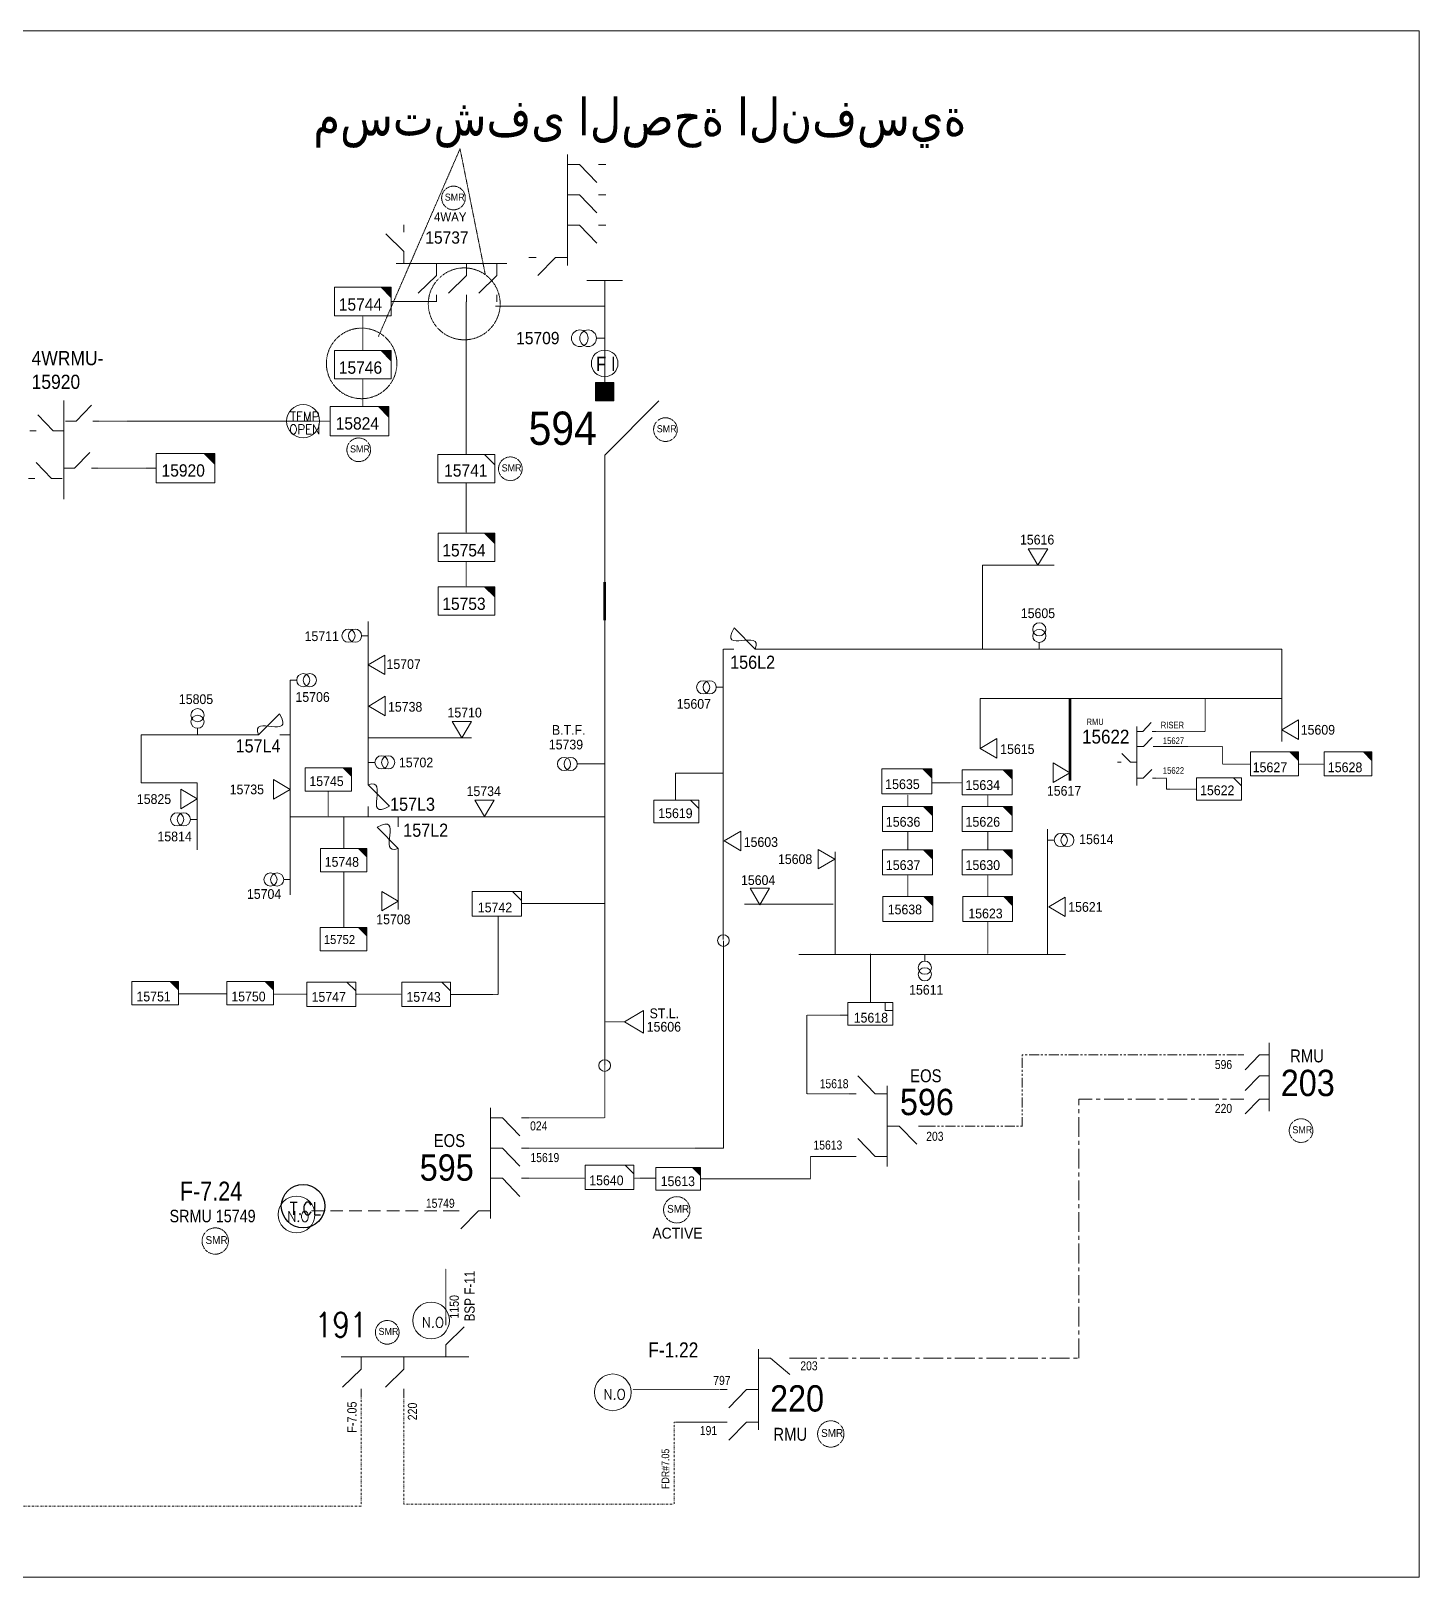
# Model space of a CAD drawing. Header units: metres. Extents: x 65984 to 144644, y -19036 to 23726.
# Drawn here: x 100086 to 100642, y 11597 to 12216 of the extents above; entities that cross this region are included whole.
import ezdxf
from ezdxf.enums import TextEntityAlignment as Align

# ---------------------------------------------------------------- set-up
doc = ezdxf.new("R2010")
doc.units = ezdxf.units.M
doc.header["$MEASUREMENT"] = 0
for name, pattern in [('( Center )', [2, 1.25, -0.25, 0.25, -0.25]), ('( Phantom )', [2.5, 1.25, -0.25, 0.25, -0.25, 0.25, -0.25]), ('DGN Style 3', [0.013877, 0, -0.013877]), ('DGN Style 4', [1.6, 0.8, -0.4, 0, -0.4]), ('HIDDEN2', [2381.25, 1587.5, -793.75])]:
    doc.linetypes.add(name, pattern=pattern)
doc.layers.get('0').update_dxf_attribs({"color": 95, "lineweight": 40})
for name, color, linetype, lineweight in [('ABS', 7, 'Continuous', 40), ('ABS NUMBER', 112, 'Continuous', 30), ('d_eos', 111, 'Continuous', 40), ('d_eos no', 121, 'Continuous', 40), ('d_fco', 5, 'Continuous', 40), ('d_fco text', 95, 'Continuous', 40), ('d_oh branch', 94, 'Continuous', 40), ('d_switch', 95, 'Continuous', 40), ('d_tf', 1, 'Continuous', 40), ('d_tf no', 6, 'Continuous', 40), ('d_tf_200', 1, 'Continuous', 40), ('d_ug cable', 95, 'Continuous', 40), ('d_ug main line', 95, 'Continuous', 40), ('d_unit sub', 7, 'Continuous', 40), ('EARTH FAULT INDICATOR', 95, 'Continuous', 40), ('FDR  1  16', 234, 'Continuous', 40), ('Level 37', 7, 'Continuous', 0), ('O H MAIN FEEDER', 4, 'Continuous', 100), ('SW N O', 114, 'Continuous', 30)]:
    doc.layers.add(name, color=color, linetype=linetype, lineweight=lineweight)
doc.styles.add('NASKHF', font='naskhf.shx', dxfattribs={"height": 8})
doc.styles.add('Style-Andalus', font='andlso.ttf')
doc.styles.add('Style-Arial', font='arial.ttf')
doc.styles.add('Style-ENGINEERING', font='ENGINEERING.shx')
doc.styles.add('Style-msdefault', font='msdefault.shx')
doc.styles.add('Style-STANDARD', font='STANDARD.shx')

# ---------------------------------------------------------------- blocks, each defined once
blk = doc.blocks.new('TF_8')
at = {"color": 0, "linetype": 'ByBlock', "lineweight": -2}
blk.add_line((6.3, 4.95), (9.9, 1.35), dxfattribs=at)
blk.add_3dface([(-10.1, 4.95), (9.9, 4.95), (9.9, -5.05), (-10.1, -5.05)], dxfattribs=at)
blk = doc.blocks.new('exist.us-1000kva')
at = {"color": 0, "linetype": 'ByBlock', "lineweight": -2, "flags": 128}
blk.add_lwpolyline([(40, 12.9), (32.8, 20), (40, 20)], close=True, dxfattribs=at)
at = {"color": 0, "linetype": 'ByBlock', "lineweight": -2, "extrusion": (0, 0, -1)}
blk.add_solid([(-40, 12.9), (-32.8, 20), (-40, 20)], dxfattribs=at)
at = {"color": 0, "linetype": 'ByBlock', "lineweight": -2, "xscale": 2, "yscale": 2}
blk.add_blockref('TF_8', (20.2, 10.1), dxfattribs=at)
blk = doc.blocks.new('TF3')
at = {"color": 0, "linetype": 'ByBlock', "lineweight": -2}
for p, q in [((11.3, 9), (18.3, 9)), ((18.3, 9), (18.3, 2))]:
    blk.add_line(p, q, dxfattribs=at)
at = {"color": 0, "linetype": 'ByBlock', "lineweight": -2, "flags": 128}
blk.add_lwpolyline([(18.3, 2), (11.3, 2), (11.3, 9)], dxfattribs=at)
at = {"color": 0, "linetype": 'ByBlock', "lineweight": -2}
blk.add_3dface([(-21.7, 9), (18.3, 9), (18.3, -11), (-21.7, -11)], dxfattribs=at)
blk = doc.blocks.new('TFU_139')
at = {"layer": 'd_tf_200', "color": 157, "linetype": 'Continuous', "lineweight": 13}
blk.add_line((0, 10), (0, 0), dxfattribs=at)
at = {"layer": 'd_tf_200', "color": 157, "linetype": 'Continuous', "lineweight": 13, "extrusion": (0, 0, -1)}
for centre in [(0, 30), (0, 20)]:
    blk.add_circle(centre, 10, dxfattribs=at)
blk = doc.blocks.new('*U1012')
at = {"layer": 'd_fco', "color": 7, "linetype": 'Continuous', "lineweight": 13}
blk.add_line((-4.6, 4.21), (-10.13, 4.21), dxfattribs=at)
at = {"layer": 'd_fco', "color": 7, "linetype": 'Continuous', "lineweight": 13, "flags": 128}
blk.add_lwpolyline([(13.02, 4.21), (7.07, 4.21), (-4.4, -7.26)], dxfattribs=at)
at = {"layer": 'd_fco', "color": 7, "linetype": 'Continuous', "lineweight": 13}
blk.add_open_spline([(-4.4, -7.26), (-13, 7.69), (11.58, -7.67), (7.07, 4.21)], degree=3, dxfattribs=at)
blk = doc.blocks.new('TRA1_1192')
at = {"layer": 'd_tf', "color": 157, "linetype": 'Continuous', "lineweight": 13, "ltscale": 0.00032722, "flags": 128}
blk.add_lwpolyline([(10.1, -17), (0.1, 0), (-9.9, -17)], close=True, dxfattribs=at)
blk = doc.blocks.new('TRA1_1191')
at = {"layer": 'd_tf', "color": 157, "linetype": 'Continuous', "lineweight": 13, "ltscale": 0.00032722, "xscale": 1.000046566207833, "yscale": 1.000046566207833, "zscale": 1.000046566207833, "rotation": 180}
blk.add_blockref('TRA1_1192', (0, 0), dxfattribs=at)
blk = doc.blocks.new('TRA1_1194')
at = {"layer": 'd_tf', "color": 157, "linetype": 'Continuous', "lineweight": 13, "ltscale": 0.00032722, "flags": 128}
blk.add_lwpolyline([(10, -17), (0, 0), (-10, -17)], close=True, dxfattribs=at)
blk = doc.blocks.new('TRA1_1193')
at = {"layer": 'd_tf', "color": 157, "linetype": 'Continuous', "lineweight": 13, "ltscale": 0.00032722, "xscale": 1.000046566207833, "yscale": 1.000046566207833, "zscale": 1.000046566207833, "rotation": 180}
blk.add_blockref('TRA1_1194', (0, 0), dxfattribs=at)
blk = doc.blocks.new('*U3057')
at = {"layer": 'd_unit sub', "color": 157, "linetype": 'Continuous', "lineweight": 13, "flags": 128}
blk.add_lwpolyline([(20, 10), (20, 2.8), (12.8, 10)], close=True, dxfattribs=at)
at = {"layer": 'd_unit sub', "color": 157, "linetype": 'Continuous', "lineweight": 13, "xscale": 2, "yscale": 2, "zscale": 0.9223898244035501, "rotation": 359.9999999999999}
blk.add_blockref('TF_8', (0.2, 0.1), dxfattribs=at)
blk = doc.blocks.new('TRA1_1196')
at = {"layer": 'd_tf', "color": 157, "linetype": 'Continuous', "lineweight": 13, "ltscale": 0.000382758, "flags": 128}
blk.add_lwpolyline([(10, -17), (0, 0), (-10, -17)], close=True, dxfattribs=at)
blk = doc.blocks.new('TRA1_1195')
at = {"layer": 'd_tf', "color": 157, "linetype": 'Continuous', "lineweight": 13, "ltscale": 0.000382758, "xscale": 1.000046566207833, "yscale": 1.000046566207833, "zscale": 1.000046566207833, "rotation": 180}
blk.add_blockref('TRA1_1196', (0, 0), dxfattribs=at)
blk = doc.blocks.new('TRA1_1198')
at = {"layer": 'd_tf', "color": 157, "linetype": 'Continuous', "lineweight": 13, "ltscale": 0.000388681, "flags": 128}
blk.add_lwpolyline([(10, -17), (0, 0), (-10, -17)], close=True, dxfattribs=at)
blk = doc.blocks.new('TRA1_1197')
at = {"layer": 'd_tf', "color": 157, "linetype": 'Continuous', "lineweight": 13, "ltscale": 0.000388681, "xscale": 1.000046566207833, "yscale": 1.000046566207833, "zscale": 1.000046566207833, "rotation": 180}
blk.add_blockref('TRA1_1198', (0, 0), dxfattribs=at)
blk = doc.blocks.new('ABS2_1_1')
at = {"color": 0, "linetype": 'ByBlock', "lineweight": -2, "ltscale": 500}
for q in [(-29900, 43500), (0, 0)]:
    blk.add_line((0, 13600), q, dxfattribs=at)
at = {"color": 0, "linetype": 'ByBlock', "lineweight": -2, "ltscale": 500, "flags": 128}
for points in [[(5000, 43600), (-5000, 43600), (-5000, 53600), (5000, 53600)], [(3791, 49653), (3791, 49653), (3791, 49653)]]:
    blk.add_lwpolyline(points, close=True, dxfattribs=at)
at = {"color": 0, "linetype": 'ByBlock', "lineweight": -2, "ltscale": 500}
for points in [[(5000, 43600), (-5000, 43600), (5000, 53600), (-5000, 53600)], [(3791, 49653), (3791, 49653), (3791, 49653)]]:
    blk.add_solid(points, dxfattribs=at)
blk = doc.blocks.new('*U1006')
at = {"layer": 'EARTH FAULT INDICATOR', "color": 2, "linetype": 'Continuous', "lineweight": 13}
blk.add_circle((0.02, 0.13), 4, dxfattribs=at)
at = {"layer": 'EARTH FAULT INDICATOR', "color": 2, "lineweight": 13, "style": 'Style-Andalus', "width": 0.9}
blk.add_text('F I', height=4.234, dxfattribs=at).set_placement((-2.61, 2.11), align=Align.TOP_LEFT)
blk = doc.blocks.new('TFU_130')
at = {"layer": 'd_tf_200', "color": 121, "linetype": 'Continuous', "lineweight": 13}
blk.add_line((0, 10), (0, 0), dxfattribs=at)
for centre in [(0, 30), (0, 20)]:
    blk.add_circle(centre, 10, dxfattribs=at)
blk = doc.blocks.new('*U3997')
at = {"layer": 'd_eos', "color": 7, "linetype": 'Continuous', "lineweight": 13, "ltscale": 0.565203}
blk.add_line((0, -19.75), (0, 19.72), dxfattribs=at)
at = {"layer": 'd_eos', "color": 7, "linetype": 'Continuous', "lineweight": 13, "ltscale": 0.656391}
for p, q in [((-4.31, 7.63), (-10.47, 13.98)), ((4.9, 11.43), (11.06, 17.78)), ((-11.06, 7.63), (-13.62, 7.63)), ((-0.1, 7.63), (-4.31, 7.63)), ((0.69, 11.43), (4.9, 11.43)), ((11.65, 11.43), (14.21, 11.43)), ((-4.9, -11.45), (-11.06, -5.11)), ((4.3, -7.39), (10.46, -1.04)), ((-11.65, -11.45), (-14.21, -11.45)), ((-0.69, -11.45), (-4.9, -11.45)), ((0.09, -7.39), (4.3, -7.39)), ((11.05, -7.39), (13.61, -7.39))]:
    blk.add_line(p, q, dxfattribs=at)
blk = doc.blocks.new('*U4253')
at = {"layer": 'SW N O', "color": 3, "lineweight": 13, "ltscale": 0.426762}
blk.add_circle((0, 0), 16.8, dxfattribs=at)
at = {"layer": 'SW N O', "color": 3, "lineweight": 13, "insert": (1.7, -1.8), "char_height": 9.6, "attachment_point": 5, "line_spacing_factor": 0.6, "style": 'Style-STANDARD'}
blk.add_mtext('N.O', dxfattribs=at)
blk = doc.blocks.new('*U4410')
at = {"layer": 'SW N O', "color": 3, "lineweight": 13, "ltscale": 0.426762}
blk.add_circle((0, 0), 16.8, dxfattribs=at)
at = {"layer": 'SW N O', "color": 3, "lineweight": 13, "insert": (1.7, -1.8), "char_height": 9.6, "attachment_point": 5, "line_spacing_factor": 0.812622, "style": 'Style-STANDARD'}
blk.add_mtext('TEMP\\POPEN', dxfattribs=at)
blk = doc.blocks.new('*U3842')
at = {"layer": 'SW N O', "color": 1}
blk.add_circle((0, 0), 16.8, dxfattribs=at)
at = {"layer": 'SW N O', "color": 1, "insert": (1.7, -1.8), "char_height": 9.6, "attachment_point": 5, "line_spacing_factor": 0.6, "style": 'Style-STANDARD'}
blk.add_mtext('T.CL', dxfattribs=at)

msp = doc.modelspace()

# ---------------------------------------------------------------- linework, layer by layer
at = {"layer": 'd_eos', "color": 7, "linetype": 'Continuous', "lineweight": 13, "ltscale": 0.65945}
for p, q in [((100301.18, 12121.75), (100301.18, 12166.09)), ((100301.18, 12162.12), (100305.98, 12162.12)), ((100305.98, 12162.12), (100313, 12154.89)), ((100313.67, 12162.13), (100316.59, 12162.13)), ((100301.18, 12150), (100305.98, 12150)), ((100305.98, 12150), (100313, 12142.76)), ((100313.67, 12150), (100316.59, 12150)), ((100301.18, 12137.87), (100305.98, 12137.87)), ((100305.98, 12137.87), (100313, 12130.64)), ((100313.67, 12137.87), (100316.59, 12137.87)), ((100288.69, 12124.91), (100285.77, 12124.91)), ((100296.38, 12124.91), (100289.36, 12117.67)), ((100301.18, 12124.91), (100296.38, 12124.91)), ((100424.36, 11790.34), (100417.34, 11797.58)), ((100416.67, 11790.34), (100413.76, 11790.34)), ((100429.17, 11790.34), (100424.36, 11790.34)), ((100429.17, 11793.5), (100429.17, 11761.25)), ((100270.35, 11740.41), (100270.35, 11784.75)), ((100270.35, 11780.79), (100275.15, 11780.79)), ((100275.15, 11780.79), (100282.17, 11773.55)), ((100282.84, 11780.79), (100285.76, 11780.79)), ((100429.17, 11777.38), (100433.97, 11777.38)), ((100433.97, 11777.38), (100440.99, 11770.14)), ((100441.66, 11777.38), (100444.58, 11777.38)), ((100424.36, 11765.25), (100417.34, 11772.49)), ((100270.35, 11768.66), (100275.15, 11768.66)), ((100275.15, 11768.66), (100282.17, 11761.43)), ((100282.84, 11768.66), (100285.76, 11768.66)), ((100416.67, 11765.25), (100413.76, 11765.25)), ((100429.17, 11765.25), (100424.36, 11765.25)), ((100270.35, 11756.54), (100275.15, 11756.54)), ((100275.15, 11756.54), (100282.17, 11749.3)), ((100282.84, 11756.54), (100285.76, 11756.54)), ((100257.86, 11743.57), (100254.94, 11743.57)), ((100265.55, 11743.57), (100258.53, 11736.34)), ((100270.35, 11743.57), (100265.55, 11743.57)), ((100365.11, 11672.01), (100362.19, 11672.01))]:
    msp.add_line(p, q, dxfattribs=at)
at = {"layer": 'd_eos', "color": 2, "linetype": 'Continuous', "lineweight": 13, "ltscale": 0.65945}
for p, q in [((100235.76, 12135), (100235.76, 12137.91)), ((100235.76, 12127.31), (100228.53, 12134.33)), ((100235.76, 12122.5), (100235.76, 12127.31)), ((100232.6, 12122.5), (100276.94, 12122.5)), ((100248.73, 12117.7), (100241.49, 12110.68)), ((100248.73, 12122.5), (100248.73, 12117.7)), ((100260.85, 12117.7), (100253.62, 12110.68)), ((100260.85, 12122.5), (100260.85, 12117.7)), ((100272.98, 12117.7), (100265.74, 12110.68)), ((100272.98, 12122.5), (100272.98, 12117.7)), ((100248.73, 12110.01), (100248.73, 12107.09)), ((100260.85, 12110.01), (100260.85, 12107.09)), ((100272.98, 12110.01), (100272.98, 12107.09)), ((100377.61, 11655.88), (100377.6, 11688.14)), ((100377.6, 11684.55), (100382.41, 11684.55)), ((100382.39, 11684.55), (100390.13, 11678.08)), ((100390.1, 11684.55), (100393.01, 11684.56)), ((100372.8, 11672.01), (100365.78, 11664.77)), ((100377.6, 11672.01), (100372.8, 11672.01)), ((100365.11, 11659.04), (100362.19, 11659.04)), ((100372.8, 11659.04), (100365.78, 11651.81)), ((100377.61, 11659.04), (100372.8, 11659.04))]:
    msp.add_line(p, q, dxfattribs=at)
at = {"layer": 'd_eos', "color": 7, "linetype": 'Continuous', "lineweight": 13, "ltscale": 0.000580683}
for p, q in [((100529.04, 11913.68), (100529.04, 11937.24)), ((100531.4, 11935.28), (100534.84, 11938.83)), ((100529.04, 11935.27), (100531.4, 11935.27)), ((100531.74, 11929.34), (100535.19, 11932.89)), ((100535.15, 11935.29), (100536.59, 11935.29)), ((100526.49, 11922.95), (100523.04, 11926.5)), ((100529.04, 11929.34), (100531.74, 11929.34)), ((100535.52, 11929.34), (100536.95, 11929.34)), ((100522.72, 11922.95), (100521.28, 11922.95)), ((100529.04, 11922.95), (100526.49, 11922.95)), ((100531.58, 11916.58), (100535.03, 11920.13)), ((100529.04, 11916.58), (100531.58, 11916.58)), ((100535.36, 11916.58), (100536.79, 11916.58))]:
    msp.add_line(p, q, dxfattribs=at)
at = {"layer": 'd_eos', "color": 2, "linetype": 'Continuous', "lineweight": 13, "ltscale": 0.579425}
for p, q in [((100582.05, 11810.72), (100582.05, 11783.4)), ((100571.83, 11805.89), (100569.44, 11805.89)), ((100578.12, 11805.89), (100572.37, 11799.97)), ((100582.05, 11805.89), (100578.12, 11805.89)), ((100578.12, 11797.6), (100572.37, 11791.68)), ((100582.05, 11797.6), (100578.12, 11797.6)), ((100571.83, 11788.23), (100569.44, 11788.23)), ((100578.12, 11788.23), (100572.37, 11782.31)), ((100582.05, 11788.23), (100578.12, 11788.23))]:
    msp.add_line(p, q, dxfattribs=at)
at = {"layer": 'd_eos', "color": 2, "linetype": 'Continuous', "lineweight": 13, "ltscale": 0.672909}
for p, q in [((100252.48, 11697.83), (100252.48, 11700.81)), ((100252.48, 11689.98), (100259.86, 11697.15)), ((100252.48, 11685.08), (100252.48, 11689.98)), ((100210.62, 11685.08), (100261.67, 11685.08)), ((100218.6, 11685.08), (100218.6, 11680.18)), ((100235.76, 11685.08), (100235.76, 11680.18)), ((100218.6, 11680.18), (100211.21, 11673.02)), ((100235.76, 11680.18), (100228.38, 11673.02)), ((100218.6, 11672.33), (100218.6, 11669.36)), ((100235.76, 11672.33), (100235.76, 11669.36))]:
    msp.add_line(p, q, dxfattribs=at)
at = {"layer": 'd_oh branch', "color": 157, "linetype": 'Continuous', "lineweight": 13}
for p, q in [((100467.25, 12001.75), (100496, 12001.75)), ((100467.25, 12001.75), (100467.25, 11968.24)), ((100221.46, 11913.9), (100221.46, 11979.24)), ((100363.47, 11968.24), (100363.47, 11852.05)), ((100376.34, 11968.24), (100587.11, 11968.24)), ((100587.11, 11968.24), (100587.11, 11931.24)), ((100190.19, 11955.83), (100190.19, 11869.94)), ((100587.11, 11948.52), (100466.36, 11948.52)), ((100466.36, 11948.52), (100466.36, 11928.54)), ((100175.3, 11933.91), (100130.59, 11933.91)), ((100130.59, 11914.77), (100130.59, 11933.91)), ((100262.81, 11932.69), (100221.46, 11932.69)), ((100153.05, 11914.77), (100130.59, 11914.77)), ((100153.05, 11887.92), (100153.05, 11914.77)), ((100316.08, 11901.2), (100190.19, 11901.2)), ((100493.35, 11896.23), (100493.35, 11846.04)), ((100233.45, 11885.55), (100233.45, 11864.12)), ((100408.29, 11845.95), (100408.29, 11887.17)), ((100372.08, 11866.23), (100407.51, 11866.23)), ((100500.52, 11846.04), (100393.74, 11846.04))]:
    msp.add_line(p, q, dxfattribs=at)
at = {"layer": 'd_oh branch', "color": 157, "linetype": 'Continuous', "lineweight": 100}
msp.add_line((100502.2, 11948.52), (100502.2, 11915.7), dxfattribs=at)
at = {"layer": 'd_oh branch', "color": 157, "linetype": 'Continuous', "lineweight": 13}
msp.add_circle((100363.57, 11851.65), 2.32, dxfattribs=at)
at = {"layer": 'd_ug cable', "color": 6, "linetype": 'DGN Style 3', "lineweight": 13}
for q in [(100225.57, 12093.34), (100268.32, 12117.99)]:
    msp.add_line((100258.2, 12168.38), q, dxfattribs=at)
at = {"layer": 'd_ug cable', "color": 121, "linetype": 'DGN Style 3', "lineweight": 13}
for p, q in [((100230.69, 12107.28), (100248.85, 12107.28)), ((100219.33, 12101.6), (100219.33, 12087.69)), ((100219.33, 12076.33), (100219.33, 12065.28)), ((100206.29, 12059.42), (100113.86, 12059.42)), ((100113.26, 12040.6), (100136.61, 12040.6))]:
    msp.add_line(p, q, dxfattribs=at)
at = {"layer": 'd_ug cable', "color": 157, "linetype": 'DGN Style 3', "lineweight": 13}
for p, q in [((100556.34, 11948.52), (100556.34, 11935.29)), ((100536.59, 11935.29), (100556.34, 11935.29)), ((100316.08, 11922.3), (100307.73, 11922.3)), ((100563.27, 11922.19), (100574.53, 11922.19)), ((100593.68, 11922.19), (100603.99, 11922.19)), ((100447.04, 11914.75), (100459.11, 11914.75)), ((100205.49, 11911.46), (100205.49, 11901.2)), ((100211.63, 11888.46), (100211.63, 11901.2)), ((100211.63, 11856.85), (100211.63, 11879.18)), ((100422.45, 11826.85), (100422.45, 11846.37)), ((100164.82, 11830.32), (100145.52, 11830.31)), ((100196.93, 11830.24), (100183.59, 11830.24)), ((100234.89, 11830.16), (100216.44, 11830.16)), ((100324, 11819.12), (100316.08, 11819.12)), ((100414.07, 11765.25), (100398.51, 11765.25))]:
    msp.add_line(p, q, dxfattribs=at)
at = {"layer": 'd_ug cable', "color": 121, "linetype": 'DGN Style 3', "lineweight": 13, "flags": 128}
for points in [[(100260.64, 12107.09), (100260.64, 12107.09), (100260.64, 12046.06)], [(100316.08, 12105.36), (100272.42, 12105.36)], [(100260.64, 12034.7), (100260.64, 12034.7), (100260.64, 12014.83)], [(100260.64, 12003.25), (100260.64, 12003.25), (100260.64, 11993.43)]]:
    msp.add_lwpolyline(points, dxfattribs=at)
at = {"layer": 'd_ug cable', "color": 157, "linetype": 'DGN Style 3', "lineweight": 13, "flags": 128}
for points in [[(100536.95, 11929.34), (100563.27, 11929.34), (100563.27, 11922.19)], [(100363.57, 11918.67), (100344.42, 11918.67), (100344.42, 11907.75)], [(100536.79, 11916.58), (100540.9, 11916.58), (100540.9, 11912.27), (100552.96, 11912.27)], [(100437.44, 11909.98), (100437.44, 11905.28)], [(100469.35, 11909.98), (100469.35, 11905.28)], [(100437.44, 11895.28), (100437.44, 11887.98)], [(100469.35, 11895.28), (100469.35, 11887.98)], [(100437.44, 11877.98), (100437.44, 11869.32)], [(100469.35, 11877.98), (100469.35, 11869.32)], [(100316.08, 11866.41), (100282.86, 11866.41)], [(100273.46, 11861.35), (100273.46, 11830.02), (100254.4, 11830.02)], [(100469.35, 11859.32), (100469.35, 11846.29)], [(100285.76, 11768.66), (100363.57, 11768.66), (100363.57, 11851.64)], [(100413.76, 11790.34), (100396.94, 11790.34), (100396.94, 11821.74), (100413.45, 11821.74)], [(100285.76, 11780.79), (100316.08, 11780.79), (100316.08, 11801.65)], [(100354.49, 11756.36), (100398.51, 11756.36), (100398.51, 11765.25)], [(100285.76, 11756.54), (100308.24, 11756.54)], [(100327.75, 11756.54), (100336.49, 11756.54)], [(100252.52, 11700.08), (100252.52, 11720.3)], [(100327.31, 11672.02), (100361.91, 11672.02)], [(100362.19, 11659.04), (100343.84, 11659.04)]]:
    msp.add_lwpolyline(points, dxfattribs=at)
at = {"layer": 'd_ug cable', "color": 157, "linetype": 'HIDDEN2', "lineweight": 13, "ltscale": 0.003162}
msp.add_lwpolyline([(100198.78, 11743.57), (100254.94, 11743.57)], dxfattribs=at)
at = {"layer": 'd_ug cable', "color": 2, "linetype": 'DGN Style 3', "lineweight": 13}
for centre, radius in [((100255.57, 12148.69), 4.74), ((100340.4, 12056.04), 4.74), ((100217.66, 12047.96), 4.74), ((100278.34, 12040.37), 4.74), ((100594.76, 11775.62), 4.74), ((100344.93, 11743.93), 5.27), ((100160.23, 11731.45), 5.27), ((100229.07, 11694.93), 4.74), ((100406.56, 11654.27), 5.27)]:
    msp.add_circle(centre, radius, dxfattribs=at)
at = {"layer": 'd_ug cable', "color": 6, "linetype": 'DGN Style 3', "lineweight": 13}
for centre, radius in [((100259.88, 12106.34), 14.38), ((100218.82, 12082.52), 14.11)]:
    msp.add_circle(centre, radius, dxfattribs=at)
at = {"layer": 'd_ug main line', "color": 157, "linetype": '( Phantom )', "lineweight": 13, "ltscale": 3.162456}
msp.add_line((100444.58, 11777.38), (100483.69, 11777.38), dxfattribs=at)
at = {"layer": 'd_ug main line', "color": 157, "linetype": '( Phantom )', "lineweight": 13, "ltscale": 3.162456, "flags": 128}
msp.add_lwpolyline([(100568.96, 11805.89), (100483.21, 11805.89), (100483.21, 11777.38)], dxfattribs=at)
at = {"layer": 'd_ug main line', "color": 157, "linetype": 'DGN Style 4', "lineweight": 13, "flags": 128}
for points in [[(100042.76, 11625.42), (100042.76, 11625.42), (100218.6, 11625.42), (100218.6, 11669.36)], [(100235.76, 11669.36), (100235.76, 11626.24), (100343.84, 11626.24), (100343.84, 11659.04)]]:
    msp.add_lwpolyline(points, dxfattribs=at)
at = {"layer": 'FDR  1  16', "color": 157, "linetype": '( Center )', "lineweight": 13, "ltscale": 6.324912}
msp.add_line((100393.01, 11684.56), (100505.77, 11684.56), dxfattribs=at)
at = {"layer": 'FDR  1  16', "color": 157, "linetype": '( Center )', "lineweight": 13, "ltscale": 6.324912, "flags": 128}
msp.add_lwpolyline([(100505.77, 11684.56), (100505.77, 11788.23), (100569.44, 11788.23)], dxfattribs=at)
at = {"layer": 'O H MAIN FEEDER', "color": 121, "lineweight": 13, "ltscale": 0.003594}
msp.add_line((100316.08, 12074.61), (100316.08, 12115.7), dxfattribs=at)
at = {"layer": 'O H MAIN FEEDER', "color": 121, "lineweight": 13, "ltscale": 0.003993}
for p, q in [((100316.08, 12073.86), (100316.08, 12077.22)), ((100316.08, 11949.04), (100316.08, 12036.01))]:
    msp.add_line(p, q, dxfattribs=at)
at = {"layer": 'O H MAIN FEEDER', "color": 121, "lineweight": 211, "ltscale": 0.003162}
msp.add_line((100316.08, 11979.81), (100316.08, 11995.03), dxfattribs=at)
at = {"layer": 'O H MAIN FEEDER', "color": 157, "lineweight": 13, "ltscale": 0.003162}
msp.add_line((100316.08, 11801.65), (100316.08, 11949.04), dxfattribs=at)
at = {"layer": 'O H MAIN FEEDER', "color": 140, "linetype": 'Continuous', "lineweight": 13, "flags": 128}
msp.add_lwpolyline([(99762.05, 12215.53), (100641.99, 12215.53), (100641.99, 11597.03), (99762.05, 11597.03)], close=True, dxfattribs=at)
at = {"layer": 'O H MAIN FEEDER', "color": 140, "lineweight": 13, "ltscale": 0.596879, "flags": 128}
msp.add_lwpolyline([(100315.94, 12115.69), (100308.98, 12115.69), (100323.21, 12115.69)], dxfattribs=at)
at = {"layer": 'O H MAIN FEEDER', "color": 157, "lineweight": 13, "ltscale": 0.514748}
msp.add_circle((100316.08, 11801.65), 2.32, dxfattribs=at)

# ---------------------------------------------------------------- block references
at = {"layer": 'ABS', "color": 2, "linetype": 'Continuous', "lineweight": 13, "ltscale": 1.081947, "xscale": 0.0007249055221413184, "yscale": -0.0007249055221413188, "zscale": 0.0004800555727897675, "rotation": 180.0000000000002}
msp.add_blockref('ABS2_1_1', (100316.08, 12036.01), dxfattribs=at)
at = {"layer": 'd_eos', "color": 7, "linetype": 'Continuous', "lineweight": 13, "ltscale": 0.565203}
msp.add_blockref('*U3997', (100099.65, 12047.98), dxfattribs=at)
at = {"layer": 'd_fco', "color": 7, "linetype": 'Continuous', "lineweight": 13, "extrusion": (0, 0, -1), "xscale": 0.7379064000000002, "yscale": 0.7379064000000002, "zscale": 0.7379064000000002, "rotation": 180.0000000006002}
msp.add_blockref('*U1012', (-100371.12, 11971.35), dxfattribs=at)
at = {"layer": 'd_fco', "color": 7, "linetype": 'Continuous', "lineweight": 13, "xscale": 0.7379064000000002, "yscale": 0.7379064000000002, "zscale": 0.7379064000000002}
for p, rotation in [((100182.71, 11937.02), 180.0000000006002), ((100224.56, 11908.68), 90.00000000060014), ((100230.34, 11893.7), 270.0000000006002)]:
    msp.add_blockref('*U1012', p, dxfattribs=dict(at, rotation=rotation))
at = {"layer": 'd_tf', "color": 157, "linetype": 'Continuous', "lineweight": 13, "ltscale": 0.00032722}
for name, p, xscale, yscale, zscale, rotation in [('TRA1_1193', (100489.46, 12001.76), 0.39003624, 0.39003624, 0.39003624, 359.9999999999999), ('TRA1_1193', (100258.89, 11932.7), 0.39003624, 0.39003624, 0.39003624, 359.9999999999999), ('TRA1_1193', (100587.12, 11936.01), 0.39003624, 0.39003624, 0.39003624, 269.9999999999999), ('TRA1_1193', (100466.37, 11928.54), 0.39003624, 0.39003624, 0.39003624, 269.9999999999999), ('TRA1_1193', (100363.95, 11891.48), 0.39003624, 0.39003624, 0.39003624, 269.9999999999999), ('TRA1_1193', (100408.13, 11884.18), 0.39003624, 0.39003624, 0.39003624, 89.99999999999997), ('TRA1_1193', (100378.19, 11865.97), 0.39003624, 0.39003624, 0.39003624, 359.9999999999999), ('TRA1_1193', (100493.77, 11865.15), 0.39003624, 0.39003624, 0.39003624, 269.9999999999999), ('TRA1_1191', (100324.01, 11819.09), 0.449872296920558, 0.449872296920558, 0.449872296920558, 270)]:
    msp.add_blockref(name, p, dxfattribs=dict(at, xscale=xscale, yscale=yscale, zscale=zscale, rotation=rotation))
at = {"layer": 'd_tf', "color": 157, "linetype": 'Continuous', "lineweight": 13, "ltscale": 0.000388681, "xscale": 0.39003624, "yscale": 0.39003624, "zscale": 0.39003624, "rotation": 269.9999999999999}
msp.add_blockref('TRA1_1197', (100221.46, 11961.92), dxfattribs=at)
at = {"layer": 'd_tf', "color": 157, "linetype": 'Continuous', "lineweight": 13, "ltscale": 0.000382758, "xscale": 0.39003624, "yscale": 0.39003624, "zscale": 0.39003624, "rotation": 269.9999999999999}
msp.add_blockref('TRA1_1195', (100221.67, 11945.45), dxfattribs=at)
at = {"layer": 'd_tf', "color": 157, "linetype": 'Continuous', "lineweight": 13, "ltscale": 0.00032722, "extrusion": (0, 0, -1), "xscale": 0.39003624, "yscale": 0.39003624, "zscale": 0.39003624, "rotation": 269.9999999999999}
for p in [(-100502.19, 11918.78), (-100190.2, 11912.14), (-100153.04, 11908.28), (-100233.48, 11867.44)]:
    msp.add_blockref('TRA1_1193', p, dxfattribs=at)
at = {"layer": 'd_tf', "color": 157, "linetype": 'Continuous', "lineweight": 13, "ltscale": 0.00032722, "extrusion": (0, 0, -1), "xscale": 0.39003624, "yscale": 0.39003624, "zscale": 0.39003624}
msp.add_blockref('TRA1_1193', (-100268.01, 11901.21), dxfattribs=at)
at = {"layer": 'd_tf_200', "color": 121, "linetype": 'Continuous', "lineweight": 13, "extrusion": (0, 0, -1), "xscale": 0.3327500000000001, "yscale": 0.3327500000000001, "zscale": 0.3327500000000001, "rotation": 269.9999999999999}
msp.add_blockref('TFU_130', (-100316.11, 12092.57), dxfattribs=at)
at = {"layer": 'd_tf_200', "color": 157, "linetype": 'Continuous', "lineweight": 13, "extrusion": (0, 0, -1), "xscale": 0.2635380000000001, "yscale": 0.2635380000000001, "zscale": 0.2635380000000001}
for p, rotation in [((-100221.46, 11973.61), 269.9999999999999), ((-100363.38, 11952.96), 269.9999999999998), ((-100153.17, 11933.91), 359.9999999999999), ((-100190.26, 11876.04), 269.9999999999998), ((-100444.2, 11846.05), 180)]:
    msp.add_blockref('TFU_139', p, dxfattribs=dict(at, rotation=rotation))
at = {"layer": 'd_tf_200', "color": 157, "linetype": 'Continuous', "lineweight": 13, "xscale": 0.2635380000000001, "yscale": 0.2635380000000001, "zscale": 0.2635380000000001}
for p, rotation in [((100490.01, 11968.24), 359.9999999999999), ((100190.19, 11955.83), 269.9999999999998), ((100221.52, 11922.94), 269.9999999999999), ((100307.73, 11922.3), 89.9999999999999), ((100152.91, 11900.12), 89.99999999999984), ((100493.35, 11891.85), 269.9999999999998)]:
    msp.add_blockref('TFU_139', p, dxfattribs=dict(at, rotation=rotation))
at = {"layer": 'd_unit sub', "color": 121, "linetype": 'Continuous', "lineweight": 13, "zscale": 0.5680205769198965, "rotation": 359.9999999999999}
for p, xscale, yscale in [((100207.97, 12101.6), 0.5680205769198965, 0.5680205769198965), ((100207.97, 12076.33), 0.5680205769198965, 0.5680205769198965), ((100136.61, 12034.73), 0.5861366084149103, 0.5861366084149103), ((100249.39, 12003.25), 0.5680205769198965, 0.5680205769198965), ((100249.39, 11981.85), 0.5680205769198965, 0.5680205769198965)]:
    msp.add_blockref('exist.us-1000kva', p, dxfattribs=dict(at, xscale=xscale, yscale=yscale))
at = {"layer": 'd_unit sub', "color": 2, "linetype": 'Continuous', "lineweight": 13, "rotation": 359.9999999999999}
for name, p, xscale, yscale, zscale in [('exist.us-1000kva', (100206.29, 12053.56), 0.5861366084149103, 0.5861366084149103, 0.5680205769198965), ('TF_8', (100260.85, 12040.43), 1.136041153839793, 1.136041153839793, 0.5680205769198965), ('exist.us-1000kva', (100336.49, 11751.86), 0.449872296920558, 0.449872296920558, 0.449872296920558)]:
    msp.add_blockref(name, p, dxfattribs=dict(at, xscale=xscale, yscale=yscale, zscale=zscale))
at = {"layer": 'd_unit sub', "color": 157, "linetype": 'Continuous', "lineweight": 13, "rotation": 359.9999999999999}
for name, p, xscale, yscale, zscale in [('exist.us-1000kva', (100574.53, 11917.52), 0.4787473448938837, 0.4787473448938837, 0.449872296920558), ('exist.us-1000kva', (100603.99, 11917.52), 0.4787473448938837, 0.4787473448938837, 0.449872296920558), ('exist.us-1000kva', (100196.21, 11911.46), 0.464220193864609, 0.464220193864609, 0.449872296920558), ('exist.us-1000kva', (100427.04, 11910.34), 0.5000176816249277, 0.5000176816249277, 0.449872296920558), ('exist.us-1000kva', (100459.2, 11909.98), 0.5000176816249277, 0.5000176816249277, 0.449872296920558), ('TF_8', (100562.05, 11912.32), 0.899744593841116, 0.899744593841116, 0.449872296920558), ('TF_8', (100344.79, 11903.3), 0.899744593841116, 0.899744593841116, 0.449872296920558), ('exist.us-1000kva', (100427.3, 11895.28), 0.5000176816249277, 0.5000176816249277, 0.449872296920558), ('exist.us-1000kva', (100459.2, 11895.28), 0.5000176816249277, 0.5000176816249277, 0.449872296920558), ('exist.us-1000kva', (100202.35, 11879.18), 0.464220193864609, 0.464220193864609, 0.449872296920558), ('exist.us-1000kva', (100427.3, 11877.98), 0.5000176816249277, 0.5000176816249277, 0.449872296920558), ('exist.us-1000kva', (100459.2, 11877.98), 0.5000176816249277, 0.5000176816249277, 0.449872296920558), ('TF_8', (100273.05, 11866.37), 0.9844391195512409, 0.9844391195512409, 0.449872296920558), ('exist.us-1000kva', (100427.44, 11859.32), 0.5000176816249277, 0.5000176816249277, 0.449872296920558), ('exist.us-1000kva', (100459.35, 11859.32), 0.5000176816249277, 0.5000176816249277, 0.449872296920558), ('exist.us-1000kva', (100202.26, 11847.53), 0.4674197607125722, 0.4674197607125722, 0.4048850672285022), ('exist.us-1000kva', (100126.83, 11825.98), 0.4674197607125722, 0.4674197607125722, 0.4048850672285022), ('exist.us-1000kva', (100164.9, 11825.98), 0.4674197607125722, 0.4674197607125722, 0.4048850672285022), ('TF3', (100423.21, 11822.8), 0.449757129612546, 0.449757129612546, 0.1371210761013859)]:
    msp.add_blockref(name, p, dxfattribs=dict(at, xscale=xscale, yscale=yscale, zscale=zscale))
at = {"layer": 'd_unit sub', "color": 157, "linetype": 'Continuous', "lineweight": 13, "xscale": 0.4877246962383409, "yscale": 0.4877246962383409, "zscale": 0.4877246962383409}
for p in [(100206.69, 11830.16), (100244.65, 11830.16), (100318, 11756.92)]:
    msp.add_blockref('*U3057', p, dxfattribs=at)
at = {"layer": 'EARTH FAULT INDICATOR', "color": 2, "linetype": 'Continuous', "lineweight": 13, "xscale": 1.331, "yscale": 1.331, "zscale": 1.331}
msp.add_blockref('*U1006', (100316.05, 12082.36), dxfattribs=at)
at = {"layer": 'SW N O', "color": 3, "lineweight": 13}
for name, p, xscale, yscale, zscale in [('*U4410', (100195.41, 12059.42), 0.3930872275197902, 0.3930872275197902, 0.3930872275197902), ('*U4253', (100192.76, 11742.07), 0.4367635861331002, 0.4367635861331002, 0.4367635861331002), ('*U4253', (100246.62, 11699.68), 0.4367635861331002, 0.4367635861331002, 0.4367635861331002), ('*U4253', (100319.33, 11670.93), 0.4367635861331002, 0.4367635861331002, 0.4367635861331002)]:
    msp.add_blockref(name, p, dxfattribs=dict(at, xscale=xscale, yscale=yscale, zscale=zscale))
at = {"layer": 'SW N O', "color": 1, "xscale": 0.5181863433948949, "yscale": 0.5181863433948949, "zscale": 0.5181863433948949}
msp.add_blockref('*U3842', (100195.39, 11745.41), dxfattribs=at)

# ---------------------------------------------------------------- texts
at = {"layer": 'ABS NUMBER', "color": 2, "lineweight": 13, "style": 'Style-Arial', "width": 0.88}
msp.add_text('594', height=13.31, dxfattribs=at).set_placement((100285.64, 12063.25), align=Align.TOP_LEFT)
at = {"layer": 'ABS NUMBER', "color": 7, "lineweight": 13, "insert": (100086.75, 12087.48), "char_height": 5.6847, "attachment_point": 1, "style": 'NASKHF'}
msp.add_mtext('\\fArial|b0|i0|c178178|p39;\\H1x;\\W0.88;4WRMU-\\P15920', dxfattribs=at)
at = {"layer": 'd_eos no', "color": 2, "linetype": 'Continuous', "lineweight": 13, "style": 'Style-Arial', "width": 0.88}
msp.add_text('مستشفى الصحة النفسية', height=14.923, dxfattribs=at).set_placement((100199.48, 12188.67), align=Align.TOP_LEFT)
at = {"layer": 'd_eos no', "color": 7, "linetype": 'Continuous', "lineweight": 13, "style": 'Style-Arial', "width": 0.88}
for s, height, p in [('15622', 5.534, (100526.05, 11935.99)), ('595', 10.542, (100263.68, 11766.13))]:
    msp.add_text(s, height=height, dxfattribs=at).set_placement(p, align=Align.TOP_RIGHT)
at = {"layer": 'd_eos no', "color": 2, "linetype": 'Continuous', "lineweight": 13, "style": 'Style-Arial', "width": 0.88}
msp.add_text('203', height=10.542, dxfattribs=at).set_placement((100586.64, 11789.43))
at = {"layer": 'd_eos no', "color": 7, "linetype": 'Continuous', "lineweight": 13, "style": 'Style-Arial', "width": 0.88}
msp.add_text('596', height=10.542, dxfattribs=at).set_placement((100434.23, 11792.35), align=Align.TOP_LEFT)
at = {"layer": 'd_eos no', "color": 2, "linetype": 'Continuous', "lineweight": 13, "style": 'Style-Arial', "width": 0.88}
msp.add_text('220', height=10.542, dxfattribs=at).set_placement((100403.89, 11673.77), align=Align.TOP_RIGHT)
at = {"layer": 'd_fco text', "color": 7, "linetype": 'Continuous', "lineweight": 13, "style": 'Style-msdefault', "width": 0.916667}
for s, p in [('156L2', (100366.3, 11960.35)), ('157L4', (100168.4, 11926.89)), ('157L3', (100230.21, 11903.55)), ('157L2', (100235.48, 11893.17))]:
    msp.add_text(s, height=5.269, dxfattribs=at).set_placement(p)
at = {"layer": 'd_switch', "color": 7, "linetype": 'Continuous', "lineweight": 13, "style": 'Style-ENGINEERING', "width": 0.857143}
for s, height, p in [('RISER', 2.655, (100547.94, 11939.18)), ('15622', 2.655, (100547.94, 11921.01)), ('15618', 3.616, (100413.66, 11796.2))]:
    msp.add_text(s, height=height, dxfattribs=at).set_placement(p, align=Align.TOP_RIGHT)
at = {"layer": 'd_switch', "color": 2, "linetype": 'Continuous', "lineweight": 13, "style": 'Style-ENGINEERING', "width": 0.857143}
for s, p in [('596', (100560.26, 11800.25)), ('220', (100560.26, 11782.69))]:
    msp.add_text(s, height=3.616, rotation=0.00037, dxfattribs=at).set_placement(p)
at = {"layer": 'd_switch', "color": 7, "linetype": 'Continuous', "lineweight": 13, "style": 'Style-ENGINEERING', "width": 0.857143}
for s, p in [('024', (100286.24, 11775.7)), ('15619', (100286.38, 11763.02)), ('15749', (100244.54, 11744.75))]:
    msp.add_text(s, height=3.616, dxfattribs=at).set_placement(p)
for s, p in [('15613', (100399.64, 11771.65)), ('203', (100444.76, 11775.15))]:
    msp.add_text(s, height=3.616, dxfattribs=at).set_placement(p, align=Align.TOP_LEFT)
at = {"layer": 'd_switch', "color": 55, "linetype": 'Continuous', "lineweight": 13, "ltscale": 1.149546, "style": 'Style-ENGINEERING', "width": 0.857143}
msp.add_text('F-1.22', height=6.044, dxfattribs=at).set_placement((100333.53, 11690.91), align=Align.TOP_LEFT)
at = {"layer": 'd_switch', "color": 2, "linetype": 'Continuous', "lineweight": 13, "style": 'Style-ENGINEERING', "width": 0.857143}
for s, p in [('797', (100359.54, 11677.51)), ('191', (100354.17, 11657.43))]:
    msp.add_text(s, height=3.616, dxfattribs=at).set_placement(p, align=Align.TOP_LEFT)
msp.add_text('203', height=3.616, dxfattribs=at).set_placement((100401.3, 11683.34), align=Align.TOP_RIGHT)
at = {"layer": 'd_switch', "color": 7, "linetype": 'Continuous', "lineweight": 13, "style": 'Style-msdefault', "width": 0.857143}
msp.add_text('F-7.05', height=3.763, rotation=90, dxfattribs=at).set_placement((100213.05, 11654.77), align=Align.TOP_LEFT)
at = {"layer": 'd_switch', "color": 157, "linetype": 'Continuous', "lineweight": 13, "style": 'Style-msdefault', "width": 0.857143}
msp.add_text('FDR#7.05', height=3.078, rotation=90, dxfattribs=at).set_placement((100341.92, 11632.28))
at = {"layer": 'd_switch', "color": 7, "linetype": 'Continuous', "lineweight": 13, "insert": (100547.94, 11932.91), "char_height": 2.6552, "attachment_point": 3, "style": 'NASKHF'}
msp.add_mtext('\\FENGINEERING;\\H1x;\\W0.857143;15627\\P', dxfattribs=at)
at = {"layer": 'd_switch', "color": 55, "linetype": 'Continuous', "lineweight": 13, "insert": (100146.04, 11755.2), "char_height": 7.5473, "attachment_point": 1, "style": 'NASKHF'}
msp.add_mtext('\\Fmsdefault;\\H1x;\\W0.857143;F-7.24', dxfattribs=at)
at = {"layer": 'd_switch', "color": 2, "linetype": 'Continuous', "lineweight": 13, "insert": (100141.96, 11743.96), "char_height": 5.0041, "attachment_point": 1, "style": 'NASKHF'}
msp.add_mtext('\\Fmsdefault;\\H1x;\\W0.857143;SRMU 15749', dxfattribs=at)
at = {"layer": 'd_tf no', "color": 1, "linetype": 'Continuous', "lineweight": 13, "style": 'Style-msdefault', "width": 0.947368}
for height, p in [(2.826, (100252.09, 12150.46)), (2.826, (100336.92, 12057.81)), (2.826, (100214.18, 12049.73)), (2.826, (100274.86, 12042.14)), (2.826, (100591.28, 11777.39)), (3.14, (100341.06, 11745.9)), (3.14, (100156.36, 11733.42)), (2.826, (100225.59, 11696.7)), (3.14, (100402.69, 11656.24))]:
    msp.add_text('SMR', height=height, dxfattribs=at).set_placement(p, align=Align.TOP_LEFT)
at = {"layer": 'd_tf no', "color": 2, "linetype": 'DGN Style 3', "lineweight": 13, "style": 'Style-msdefault', "width": 0.945946}
for s, p in [('15737', (100244.3, 12135.34)), ('15824', (100208.44, 12060.98)), ('15741', (100251.85, 12042.18))]:
    msp.add_text(s, height=4.925, dxfattribs=at).set_placement(p, align=Align.TOP_LEFT)
at = {"layer": 'd_tf no', "color": 121, "linetype": 'DGN Style 3', "lineweight": 13, "style": 'Style-msdefault', "width": 0.945946}
for s, height, p in [('15744', 4.925, (100209.69, 12108.58)), ('15709', 4.925, (100280.67, 12095.12)), ('15746', 4.925, (100209.69, 12083.32)), ('15920', 4.925, (100138.76, 12042.16)), ('15754', 4.925, (100251.11, 12010.23)), ('15753', 4.925, (100251.11, 11988.83)), ('15613', 3.9, (100338.5, 11757.32))]:
    msp.add_text(s, height=height, dxfattribs=at).set_placement(p, align=Align.TOP_LEFT)
at = {"layer": 'd_tf no', "color": 157, "linetype": 'DGN Style 3', "lineweight": 13, "style": 'Style-msdefault', "width": 0.945946}
for s, height, p in [('15616', 3.9, (100482.28, 12013.97)), ('15605', 3.9, (100482.61, 11984.54)), ('15711', 3.9, (100196, 11975.35)), ('15707', 3.9, (100228.77, 11964.17)), ('15805', 3.9, (100145.69, 11950.16)), ('15706', 3.9, (100192.34, 11951.03)), ('15738', 3.9, (100229.38, 11947.1)), ('15607', 3.9, (100344.9, 11948.27)), ('B.T.F.', 3.9, (100294.98, 11937.85)), ('15609', 3.9, (100594.64, 11937.91)), ('15739', 3.9, (100293.73, 11932.01)), ('15702', 3.9, (100233.74, 11924.84)), ('15615', 3.9, (100474.37, 11930.18)), ('15735', 3.9, (100166.03, 11914.06)), ('15745', 3.9, (100197.91, 11917.35)), ('15734', 3.9, (100260.82, 11913.35)), ('15617', 3.9, (100493.05, 11913.48)), ('15622', 3.9, (100554.36, 11913.7)), ('15825', 3.9, (100128.87, 11910.2)), ('15619', 3.9, (100337.54, 11904.53)), ('15814', 3.9, (100137.12, 11895.23)), ('15614', 3.9, (100505.97, 11894.12)), ('15603', 3.9, (100371.73, 11893)), ('15748', 3.9, (100204.05, 11885.06)), ('15608', 3.9, (100385.44, 11886.15)), ('15604', 3.9, (100370.64, 11877.77)), ('15704', 3.9, (100172.92, 11872.22)), ('15742', 3.9, (100265.33, 11866.84)), ('15638', 3.9, (100429.36, 11866.04)), ('15623', 3.9, (100461.62, 11864.43)), ('15621', 3.9, (100501.6, 11867.05)), ('15708', 3.9, (100224.66, 11862.08)), ('15752', 3.559, (100203.69, 11853.82)), ('15611', 3.9, (100437.92, 11833.9)), ('15751', 3.9, (100128.71, 11831.21)), ('15750', 3.9, (100166.68, 11831.21)), ('15747', 3.9, (100198.79, 11831.05)), ('15743', 3.9, (100236.75, 11831.05)), ('ST.L.', 3.9, (100334.07, 11824.49)), ('15618', 3.9, (100415.75, 11822.74)), ('15606', 3.9, (100332.91, 11819.12)), ('15640', 3.9, (100309.91, 11757.67))]:
    msp.add_text(s, height=height, dxfattribs=at).set_placement(p, align=Align.TOP_LEFT)
at = {"layer": 'd_tf no', "color": 157, "linetype": 'Continuous', "lineweight": 13, "style": 'Style-msdefault', "width": 0.947368}
for s, p in [('15627', (100575.39, 11922.92)), ('15628', (100605.46, 11922.92)), ('15635', (100428.33, 11916.17)), ('15634', (100460.49, 11915.81)), ('15636', (100428.59, 11901.1)), ('15626', (100460.49, 11901.1)), ('15637', (100428.59, 11883.8)), ('15630', (100460.49, 11883.8))]:
    msp.add_text(s, height=3.926, dxfattribs=at).set_placement(p, align=Align.TOP_LEFT)
at = {"layer": 'd_tf no', "color": 2, "linetype": 'Continuous', "lineweight": 13, "insert": (100247.77, 12142.94), "char_height": 3.6213, "width": 74.3095, "attachment_point": 1, "style": 'NASKHF'}
msp.add_mtext('\\Fmsdefault;\\H1x;\\W0.947368;4WAY', dxfattribs=at)
at = {"layer": 'd_tf no', "color": 157, "linetype": 'DGN Style 3', "lineweight": 13, "insert": (100253.18, 11944.8), "char_height": 3.9004, "width": 13.9968, "attachment_point": 1, "style": 'NASKHF'}
msp.add_mtext('\\Fmsdefault;\\H1x;\\W0.945946;15710', dxfattribs=at)
at = {"layer": 'd_tf no', "color": 121, "linetype": 'Continuous', "lineweight": 13, "insert": (100335.18, 11736.79), "char_height": 4.3905, "attachment_point": 1, "style": 'NASKHF'}
msp.add_mtext('\\Fmsdefault;\\H1x;\\W0.947368;ACTIVE\\P', dxfattribs=at)
at = {"layer": 'Level 37', "color": 7, "linetype": 'Continuous', "lineweight": 13, "style": 'Style-msdefault', "width": 0.86}
for s, height, p in [('RMU', 2.536, (100515.79, 11940.43)), ('EOS', 5.165, (100450.88, 11800.14))]:
    msp.add_text(s, height=height, rotation=0.00037, dxfattribs=at).set_placement(p, align=Align.TOP_RIGHT)
at = {"layer": 'Level 37', "color": 2, "linetype": 'Continuous', "lineweight": 13, "style": 'Style-msdefault', "width": 0.86}
msp.add_text('RMU', height=5.165, rotation=359.99963, dxfattribs=at).set_placement((100603.92, 11802.92), align=Align.RIGHT)
at = {"layer": 'Level 37', "color": 7, "linetype": 'Continuous', "lineweight": 13, "style": 'Style-msdefault'}
for s, height, rotation, width, p in [('EOS', 5.165, 359.99963, 0.86, (100247.68, 11774.22)), ('1150', 3.69, 90, 0.857143, (100254.02, 11700.43)), ('220', 3.69, 90, 0.857143, (100237.31, 11659.74))]:
    msp.add_text(s, height=height, rotation=rotation, dxfattribs=dict(at, width=width)).set_placement(p, align=Align.TOP_LEFT)
at = {"layer": 'Level 37', "color": 55, "linetype": 'Continuous', "lineweight": 13, "style": 'Style-msdefault', "width": 0.857143}
msp.add_text('BSP F-11', height=4.085, rotation=90, dxfattribs=at).set_placement((100259.97, 11699.28), align=Align.TOP_LEFT)
at = {"layer": 'Level 37', "color": 2, "linetype": 'Continuous', "lineweight": 13, "style": 'Style-STANDARD', "width": 0.909091}
msp.add_text('191', height=9.897, dxfattribs=at).set_placement((100210.62, 11697.97), align=Align.MIDDLE_CENTER)
at = {"layer": 'Level 37', "color": 2, "linetype": 'Continuous', "lineweight": 13, "style": 'Style-msdefault', "width": 0.86}
msp.add_text('RMU', height=5.165, dxfattribs=at).set_placement((100383.58, 11656.73), align=Align.TOP_LEFT)

doc.saveas('drawing.dxf')
